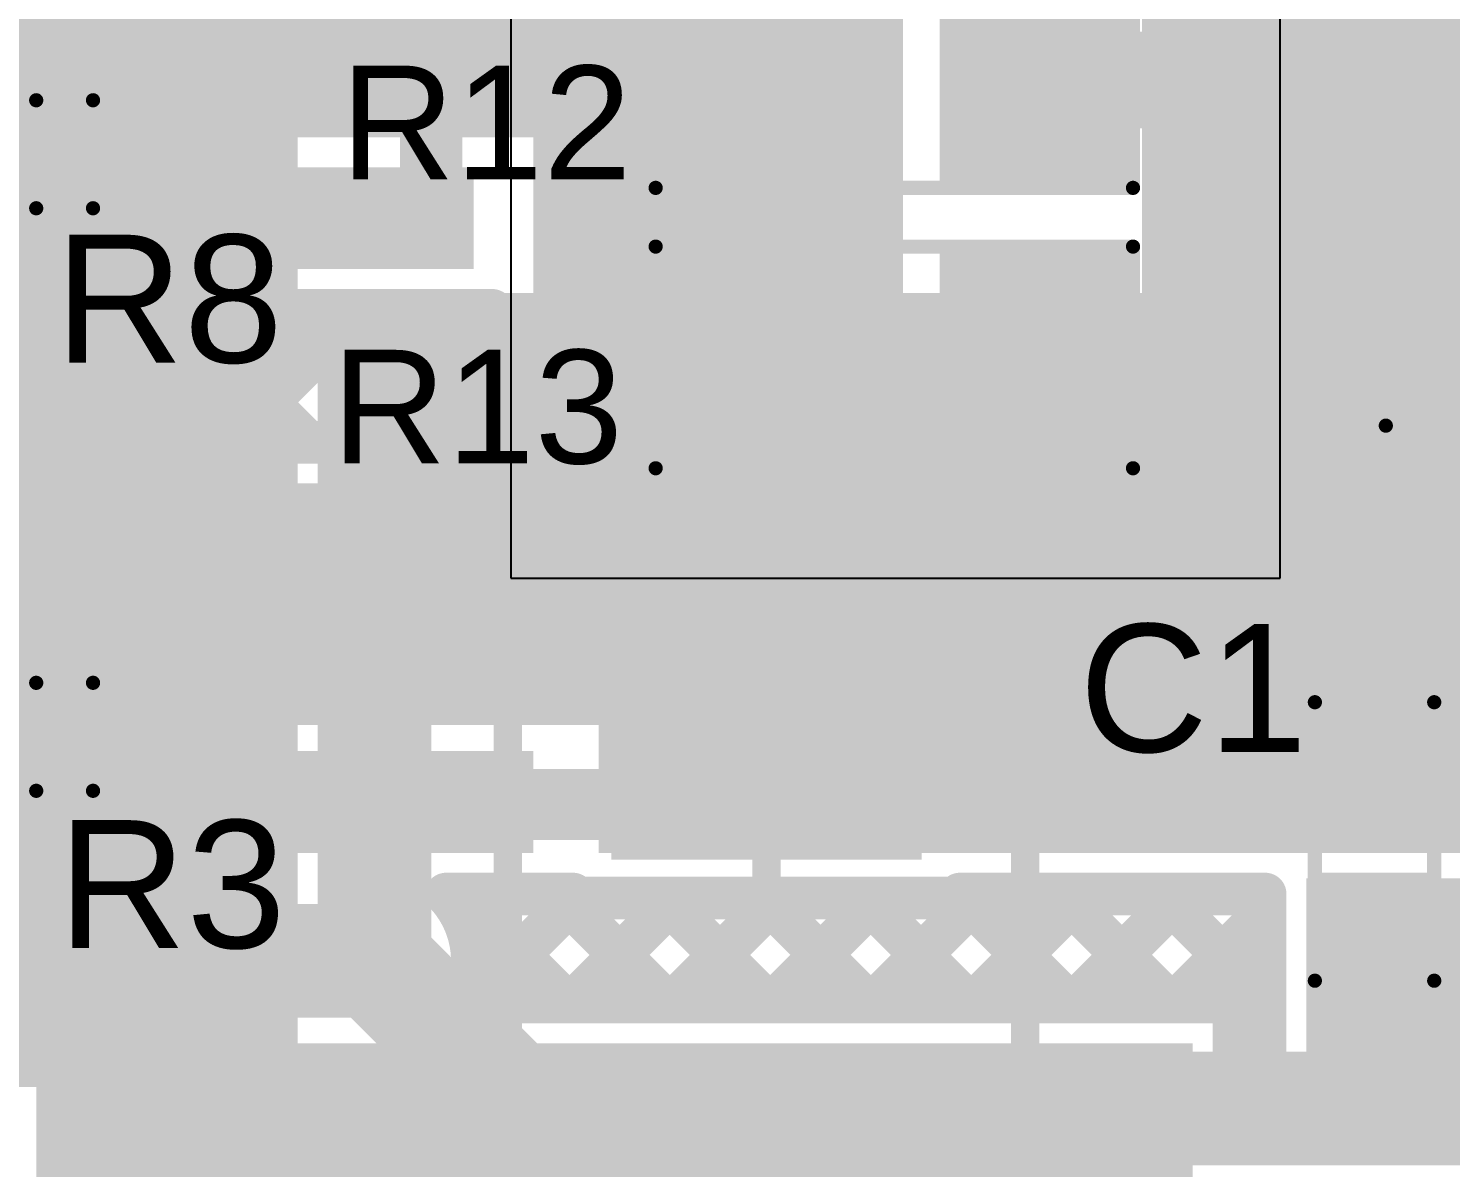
# Model space of a CAD drawing. Header units: millimetres. Extents: x -0.2 to 1.92, y -0.23 to 1.32.
# Drawn here: x 0.223 to 0.724, y 0.086 to 0.487 of the extents above; entities that cross this region are included whole.
import ezdxf

# ---------------------------------------------------------------- set-up
doc = ezdxf.new("R2010")
doc.units = ezdxf.units.MM
doc.header["$MEASUREMENT"] = 0
for name, color, linetype in [('BottomLayer', 5, 'Continuous'), ('BottomSolder', 6, 'Continuous'), ('TopLayer', 1, 'Continuous'), ('TopOverlay', 2, 'Continuous'), ('TopPaste', 8, 'Continuous'), ('TopSolder', 216, 'Continuous'), ('ViaHoleLayer', 16, 'Continuous')]:
    doc.layers.add(name, color=color, linetype=linetype)
doc.styles.add('Arial', font='', dxfattribs={"height": 0.2})
doc.styles.get('Arial').set_extended_font_data('Arial')

# ---------------------------------------------------------------- blocks, each defined once
blk = doc.blocks.new('R___0201_4')
at = {"layer": 'TopLayer'}
for points in [[(-0.01614, 0.00728), (-0.00551, 0.00728), (-0.00551, -0.00728), (-0.01614, -0.00728)], [(0.00551, 0.00728), (0.01614, 0.00728), (0.01614, -0.00728), (0.00551, -0.00728)]]:
    blk.add_hatch(color=1, dxfattribs=at).paths.add_polyline_path(points)
at = {"layer": 'TopPaste'}
for points in [[(-0.01614, 0.00728), (-0.00551, 0.00728), (-0.00551, -0.00728), (-0.01614, -0.00728)], [(0.00551, 0.00728), (0.01614, 0.00728), (0.01614, -0.00728), (0.00551, -0.00728)]]:
    blk.add_hatch(color=8, dxfattribs=at).paths.add_polyline_path(points)
at = {"layer": 'TopSolder'}
for points in [[(-0.02014, 0.01128), (-0.00151, 0.01128), (-0.00151, -0.01128), (-0.02014, -0.01128)], [(0.00151, 0.01128), (0.02014, 0.01128), (0.02014, -0.01128), (0.00151, -0.01128)]]:
    blk.add_hatch(color=216, dxfattribs=at).paths.add_polyline_path(points)
at = {"layer": 'TopOverlay', "const_width": 0.005}
for points in [[(-0.019, -0.01), (-0.019, 0.01)], [(0.019, 0.01), (-0.019, 0.01)], [(0.019, -0.01), (0.019, 0.01)], [(0.019, -0.01), (-0.019, -0.01)]]:
    blk.add_lwpolyline(points, dxfattribs=at)
at = {"layer": 'TopOverlay', "const_width": 0.0025}
for points in [[(-0.02025, 0.01, 1), (-0.01775, 0.01, 1)], [(-0.02025, 0.01, 1), (-0.01775, 0.01, 1)], [(0.01775, 0.01, 1), (0.02025, 0.01, 1)], [(0.01775, 0.01, 1), (0.02025, 0.01, 1)], [(-0.02025, -0.01, 1), (-0.01775, -0.01, 1)], [(-0.02025, -0.01, 1), (-0.01775, -0.01, 1)], [(0.01775, -0.01, 1), (0.02025, -0.01, 1)], [(0.01775, -0.01, 1), (0.02025, -0.01, 1)]]:
    blk.add_lwpolyline(points, format="xyb", close=True, dxfattribs=at)
blk = doc.blocks.new('R___0201_5')
at = {"layer": 'TopLayer'}
for points in [[(-0.01614, 0.00728), (-0.00551, 0.00728), (-0.00551, -0.00728), (-0.01614, -0.00728)], [(0.00551, 0.00728), (0.01614, 0.00728), (0.01614, -0.00728), (0.00551, -0.00728)]]:
    blk.add_hatch(color=1, dxfattribs=at).paths.add_polyline_path(points)
at = {"layer": 'TopPaste'}
for points in [[(-0.01614, 0.00728), (-0.00551, 0.00728), (-0.00551, -0.00728), (-0.01614, -0.00728)], [(0.00551, 0.00728), (0.01614, 0.00728), (0.01614, -0.00728), (0.00551, -0.00728)]]:
    blk.add_hatch(color=8, dxfattribs=at).paths.add_polyline_path(points)
at = {"layer": 'TopSolder'}
for points in [[(-0.02014, 0.01128), (-0.00151, 0.01128), (-0.00151, -0.01128), (-0.02014, -0.01128)], [(0.00151, 0.01128), (0.02014, 0.01128), (0.02014, -0.01128), (0.00151, -0.01128)]]:
    blk.add_hatch(color=216, dxfattribs=at).paths.add_polyline_path(points)
at = {"layer": 'TopOverlay', "const_width": 0.005}
for points in [[(-0.019, -0.01), (-0.019, 0.01)], [(0.019, 0.01), (-0.019, 0.01)], [(0.019, -0.01), (0.019, 0.01)], [(0.019, -0.01), (-0.019, -0.01)]]:
    blk.add_lwpolyline(points, dxfattribs=at)
at = {"layer": 'TopOverlay', "const_width": 0.0025}
for points in [[(-0.02025, 0.01, 1), (-0.01775, 0.01, 1)], [(-0.02025, 0.01, 1), (-0.01775, 0.01, 1)], [(0.01775, 0.01, 1), (0.02025, 0.01, 1)], [(0.01775, 0.01, 1), (0.02025, 0.01, 1)], [(-0.02025, -0.01, 1), (-0.01775, -0.01, 1)], [(-0.02025, -0.01, 1), (-0.01775, -0.01, 1)], [(0.01775, -0.01, 1), (0.02025, -0.01, 1)], [(0.01775, -0.01, 1), (0.02025, -0.01, 1)]]:
    blk.add_lwpolyline(points, format="xyb", close=True, dxfattribs=at)
blk = doc.blocks.new('LTV_247_8')
at = {"layer": 'TopLayer'}
for points in [[(-0.15256, 0.19075), (-0.0935, 0.19075), (-0.0935, 0.15925), (-0.15256, 0.15925)], [(0.0935, 0.19075), (0.15256, 0.19075), (0.15256, 0.15925), (0.0935, 0.15925)], [(-0.15256, 0.14075), (-0.0935, 0.14075), (-0.0935, 0.10925), (-0.15256, 0.10925)], [(0.0935, 0.14075), (0.15256, 0.14075), (0.15256, 0.10925), (0.0935, 0.10925)], [(-0.15256, 0.09075), (-0.0935, 0.09075), (-0.0935, 0.05925), (-0.15256, 0.05925)], [(0.0935, 0.09075), (0.15256, 0.09075), (0.15256, 0.05925), (0.0935, 0.05925)], [(-0.15256, 0.04075), (-0.0935, 0.04075), (-0.0935, 0.00925), (-0.15256, 0.00925)], [(0.0935, 0.04075), (0.15256, 0.04075), (0.15256, 0.00925), (0.0935, 0.00925)], [(-0.15256, -0.00925), (-0.0935, -0.00925), (-0.0935, -0.04075), (-0.15256, -0.04075)], [(0.0935, -0.00925), (0.15256, -0.00925), (0.15256, -0.04075), (0.0935, -0.04075)], [(-0.15256, -0.05925), (-0.0935, -0.05925), (-0.0935, -0.09075), (-0.15256, -0.09075)], [(0.0935, -0.05925), (0.15256, -0.05925), (0.15256, -0.09075), (0.0935, -0.09075)], [(-0.15256, -0.10925), (-0.0935, -0.10925), (-0.0935, -0.14075), (-0.15256, -0.14075)], [(0.0935, -0.10925), (0.15256, -0.10925), (0.15256, -0.14075), (0.0935, -0.14075)], [(-0.15256, -0.15925), (-0.0935, -0.15925), (-0.0935, -0.19075), (-0.15256, -0.19075)], [(0.0935, -0.15925), (0.15256, -0.15925), (0.15256, -0.19075), (0.0935, -0.19075)]]:
    blk.add_hatch(color=1, dxfattribs=at).paths.add_polyline_path(points)
at = {"layer": 'TopPaste'}
for points in [[(-0.15256, 0.19075), (-0.0935, 0.19075), (-0.0935, 0.15925), (-0.15256, 0.15925)], [(0.0935, 0.19075), (0.15256, 0.19075), (0.15256, 0.15925), (0.0935, 0.15925)], [(-0.15256, 0.14075), (-0.0935, 0.14075), (-0.0935, 0.10925), (-0.15256, 0.10925)], [(0.0935, 0.14075), (0.15256, 0.14075), (0.15256, 0.10925), (0.0935, 0.10925)], [(-0.15256, 0.09075), (-0.0935, 0.09075), (-0.0935, 0.05925), (-0.15256, 0.05925)], [(0.0935, 0.09075), (0.15256, 0.09075), (0.15256, 0.05925), (0.0935, 0.05925)], [(-0.15256, 0.04075), (-0.0935, 0.04075), (-0.0935, 0.00925), (-0.15256, 0.00925)], [(0.0935, 0.04075), (0.15256, 0.04075), (0.15256, 0.00925), (0.0935, 0.00925)], [(-0.15256, -0.00925), (-0.0935, -0.00925), (-0.0935, -0.04075), (-0.15256, -0.04075)], [(0.0935, -0.00925), (0.15256, -0.00925), (0.15256, -0.04075), (0.0935, -0.04075)], [(-0.15256, -0.05925), (-0.0935, -0.05925), (-0.0935, -0.09075), (-0.15256, -0.09075)], [(0.0935, -0.05925), (0.15256, -0.05925), (0.15256, -0.09075), (0.0935, -0.09075)], [(-0.15256, -0.10925), (-0.0935, -0.10925), (-0.0935, -0.14075), (-0.15256, -0.14075)], [(0.0935, -0.10925), (0.15256, -0.10925), (0.15256, -0.14075), (0.0935, -0.14075)], [(-0.15256, -0.15925), (-0.0935, -0.15925), (-0.0935, -0.19075), (-0.15256, -0.19075)], [(0.0935, -0.15925), (0.15256, -0.15925), (0.15256, -0.19075), (0.0935, -0.19075)]]:
    blk.add_hatch(color=8, dxfattribs=at).paths.add_polyline_path(points)
at = {"layer": 'TopSolder'}
for points in [[(-0.15656, 0.19475), (-0.0895, 0.19475), (-0.0895, 0.15525), (-0.15656, 0.15525)], [(0.0895, 0.19475), (0.15656, 0.19475), (0.15656, 0.15525), (0.0895, 0.15525)], [(-0.15656, 0.14475), (-0.0895, 0.14475), (-0.0895, 0.10525), (-0.15656, 0.10525)], [(0.0895, 0.14475), (0.15656, 0.14475), (0.15656, 0.10525), (0.0895, 0.10525)], [(-0.15656, 0.09475), (-0.0895, 0.09475), (-0.0895, 0.05525), (-0.15656, 0.05525)], [(0.0895, 0.09475), (0.15656, 0.09475), (0.15656, 0.05525), (0.0895, 0.05525)], [(-0.15656, 0.04475), (-0.0895, 0.04475), (-0.0895, 0.00525), (-0.15656, 0.00525)], [(0.0895, 0.04475), (0.15656, 0.04475), (0.15656, 0.00525), (0.0895, 0.00525)], [(-0.15656, -0.00525), (-0.0895, -0.00525), (-0.0895, -0.04475), (-0.15656, -0.04475)], [(0.0895, -0.00525), (0.15656, -0.00525), (0.15656, -0.04475), (0.0895, -0.04475)], [(-0.15656, -0.05525), (-0.0895, -0.05525), (-0.0895, -0.09475), (-0.15656, -0.09475)], [(0.0895, -0.05525), (0.15656, -0.05525), (0.15656, -0.09475), (0.0895, -0.09475)], [(-0.15656, -0.10525), (-0.0895, -0.10525), (-0.0895, -0.14475), (-0.15656, -0.14475)], [(0.0895, -0.10525), (0.15656, -0.10525), (0.15656, -0.14475), (0.0895, -0.14475)], [(-0.15656, -0.15525), (-0.0895, -0.15525), (-0.0895, -0.19475), (-0.15656, -0.19475)], [(0.0895, -0.15525), (0.15656, -0.15525), (0.15656, -0.19475), (0.0895, -0.19475)]]:
    blk.add_hatch(color=216, dxfattribs=at).paths.add_polyline_path(points)
at = {"layer": 'TopOverlay', "const_width": 0.005}
for points in [[(-0.09, 0.197), (0.089, 0.197)], [(-0.09, -0.197), (0.089, -0.197)]]:
    blk.add_lwpolyline(points, dxfattribs=at)
at = {"layer": 'TopOverlay'}
for points, const_width in [([(-0.09125, 0.197, 1), (-0.08875, 0.197, 1)], 0.0025), ([(0.08775, 0.197, 1), (0.09025, 0.197, 1)], 0.0025), ([(-0.16072, 0.177, 1), (-0.17528, 0.177, 1)], 0.01), ([(-0.17778, 0.177, 1), (-0.17278, 0.177, 1)], 0.005), ([(-0.16322, 0.177, 1), (-0.15822, 0.177, 1)], 0.005), ([(-0.09125, -0.197, 1), (-0.08875, -0.197, 1)], 0.0025), ([(0.08775, -0.197, 1), (0.09025, -0.197, 1)], 0.0025)]:
    blk.add_lwpolyline(points, format="xyb", close=True, dxfattribs=dict(at, const_width=const_width))
blk = doc.blocks.new('SOIC_8_10')
at = {"layer": 'TopLayer'}
for points in [[(-0.0735, 0.0622), (-0.1365, 0.0622), (-0.1365, 0.0878), (-0.0735, 0.0878)], [(0.13909, 0.0622), (0.0761, 0.0622), (0.0761, 0.0878), (0.13909, 0.0878)], [(-0.0735, 0.0122), (-0.1365, 0.0122), (-0.1365, 0.0378), (-0.0735, 0.0378)], [(0.13909, 0.0122), (0.0761, 0.0122), (0.0761, 0.0378), (0.13909, 0.0378)], [(-0.0735, -0.0378), (-0.1365, -0.0378), (-0.1365, -0.0122), (-0.0735, -0.0122)], [(0.13909, -0.0378), (0.0761, -0.0378), (0.0761, -0.0122), (0.13909, -0.0122)], [(-0.0735, -0.0878), (-0.1365, -0.0878), (-0.1365, -0.0622), (-0.0735, -0.0622)], [(0.13909, -0.0878), (0.0761, -0.0878), (0.0761, -0.0622), (0.13909, -0.0622)]]:
    blk.add_hatch(color=1, dxfattribs=at).paths.add_polyline_path(points)
at = {"layer": 'TopPaste'}
for points in [[(-0.0735, 0.0622), (-0.1365, 0.0622), (-0.1365, 0.0878), (-0.0735, 0.0878)], [(0.13909, 0.0622), (0.0761, 0.0622), (0.0761, 0.0878), (0.13909, 0.0878)], [(-0.0735, 0.0122), (-0.1365, 0.0122), (-0.1365, 0.0378), (-0.0735, 0.0378)], [(0.13909, 0.0122), (0.0761, 0.0122), (0.0761, 0.0378), (0.13909, 0.0378)], [(-0.0735, -0.0378), (-0.1365, -0.0378), (-0.1365, -0.0122), (-0.0735, -0.0122)], [(0.13909, -0.0378), (0.0761, -0.0378), (0.0761, -0.0122), (0.13909, -0.0122)], [(-0.0735, -0.0878), (-0.1365, -0.0878), (-0.1365, -0.0622), (-0.0735, -0.0622)], [(0.13909, -0.0878), (0.0761, -0.0878), (0.0761, -0.0622), (0.13909, -0.0622)]]:
    blk.add_hatch(color=8, dxfattribs=at).paths.add_polyline_path(points)
at = {"layer": 'TopSolder'}
for points in [[(-0.0695, 0.0582), (-0.1405, 0.0582), (-0.1405, 0.0918), (-0.0695, 0.0918)], [(0.14309, 0.0582), (0.0721, 0.0582), (0.0721, 0.0918), (0.14309, 0.0918)], [(-0.0695, 0.0082), (-0.1405, 0.0082), (-0.1405, 0.0418), (-0.0695, 0.0418)], [(0.14309, 0.0082), (0.0721, 0.0082), (0.0721, 0.0418), (0.14309, 0.0418)], [(-0.0695, -0.0418), (-0.1405, -0.0418), (-0.1405, -0.0082), (-0.0695, -0.0082)], [(0.14309, -0.0418), (0.0721, -0.0418), (0.0721, -0.0082), (0.14309, -0.0082)], [(-0.0695, -0.0918), (-0.1405, -0.0918), (-0.1405, -0.0582), (-0.0695, -0.0582)], [(0.14309, -0.0918), (0.0721, -0.0918), (0.0721, -0.0582), (0.14309, -0.0582)]]:
    blk.add_hatch(color=216, dxfattribs=at).paths.add_polyline_path(points)
at = {"layer": 'TopOverlay'}
for points, const_width in [([(-0.12253, 0.101, 1), (-0.13147, 0.101, 1)], 0.007), ([(-0.13322, 0.101, 1), (-0.12972, 0.101, 1)], 0.0035), ([(-0.12428, 0.101, 1), (-0.12078, 0.101, 1)], 0.0035), ([(-0.08025, 0.098, 1), (-0.07675, 0.098, 1)], 0.0035), ([(0.07675, 0.098, 1), (0.08025, 0.098, 1)], 0.0035), ([(-0.08025, -0.1, 1), (-0.07675, -0.1, 1)], 0.0035), ([(0.07675, -0.1, 1), (0.08025, -0.1, 1)], 0.0035)]:
    blk.add_lwpolyline(points, format="xyb", close=True, dxfattribs=dict(at, const_width=const_width))
at = {"layer": 'TopOverlay', "const_width": 0.007}
for points in [[(0.0785, 0.098), (-0.0785, 0.098)], [(0.0785, -0.1), (-0.0785, -0.1)]]:
    blk.add_lwpolyline(points, dxfattribs=at)
blk = doc.blocks.new('RES_0603_12')
at = {"layer": 'TopLayer'}
for points in [[(-0.015, 0.0175), (-0.015, -0.0175), (-0.045, -0.0175), (-0.045, 0.0175)], [(0.045, 0.0175), (0.045, -0.0175), (0.015, -0.0175), (0.015, 0.0175)]]:
    blk.add_hatch(color=1, dxfattribs=at).paths.add_polyline_path(points)
at = {"layer": 'TopPaste'}
for points in [[(-0.015, 0.0175), (-0.015, -0.0175), (-0.045, -0.0175), (-0.045, 0.0175)], [(0.045, 0.0175), (0.045, -0.0175), (0.015, -0.0175), (0.015, 0.0175)]]:
    blk.add_hatch(color=8, dxfattribs=at).paths.add_polyline_path(points)
at = {"layer": 'TopSolder'}
for points in [[(-0.011, 0.0215), (-0.011, -0.0215), (-0.049, -0.0215), (-0.049, 0.0215)], [(0.049, 0.0215), (0.049, -0.0215), (0.011, -0.0215), (0.011, 0.0215)]]:
    blk.add_hatch(color=216, dxfattribs=at).paths.add_polyline_path(points)
at = {"layer": 'TopOverlay', "const_width": 0.005}
for points in [[(0.049, 0.021), (-0.049, 0.021)], [(-0.049, -0.021), (-0.049, 0.021)], [(0.049, -0.021), (0.049, 0.021)], [(0.049, -0.021), (-0.049, -0.021)]]:
    blk.add_lwpolyline(points, dxfattribs=at)
at = {"layer": 'TopOverlay', "const_width": 0.0025}
for points in [[(-0.05025, 0.021, 1), (-0.04775, 0.021, 1)], [(-0.05025, 0.021, 1), (-0.04775, 0.021, 1)], [(0.04775, 0.021, 1), (0.05025, 0.021, 1)], [(0.04775, 0.021, 1), (0.05025, 0.021, 1)], [(-0.05025, -0.021, 1), (-0.04775, -0.021, 1)], [(-0.05025, -0.021, 1), (-0.04775, -0.021, 1)], [(0.04775, -0.021, 1), (0.05025, -0.021, 1)], [(0.04775, -0.021, 1), (0.05025, -0.021, 1)]]:
    blk.add_lwpolyline(points, format="xyb", close=True, dxfattribs=at)
blk = doc.blocks.new('R___1206_15')
at = {"layer": 'TopLayer'}
for points in [[(-0.08, 0.035), (-0.02, 0.035), (-0.02, -0.035), (-0.08, -0.035)], [(0.02, 0.035), (0.08, 0.035), (0.08, -0.035), (0.02, -0.035)]]:
    blk.add_hatch(color=1, dxfattribs=at).paths.add_polyline_path(points)
at = {"layer": 'TopPaste'}
for points in [[(-0.08, 0.035), (-0.02, 0.035), (-0.02, -0.035), (-0.08, -0.035)], [(0.02, 0.035), (0.08, 0.035), (0.08, -0.035), (0.02, -0.035)]]:
    blk.add_hatch(color=8, dxfattribs=at).paths.add_polyline_path(points)
at = {"layer": 'TopSolder'}
for points in [[(-0.084, 0.039), (-0.016, 0.039), (-0.016, -0.039), (-0.084, -0.039)], [(0.016, 0.039), (0.084, 0.039), (0.084, -0.039), (0.016, -0.039)]]:
    blk.add_hatch(color=216, dxfattribs=at).paths.add_polyline_path(points)
at = {"layer": 'TopOverlay', "const_width": 0.005}
for points in [[(-0.084, -0.039), (-0.084, 0.039)], [(-0.084, 0.039), (0.084, 0.039)], [(0.084, -0.039), (0.084, 0.039)], [(-0.084, -0.039), (0.084, -0.039)]]:
    blk.add_lwpolyline(points, dxfattribs=at)
at = {"layer": 'TopOverlay', "const_width": 0.0025}
for points in [[(-0.08525, 0.039, 1), (-0.08275, 0.039, 1)], [(-0.08525, 0.039, 1), (-0.08275, 0.039, 1)], [(0.08275, 0.039, 1), (0.08525, 0.039, 1)], [(0.08275, 0.039, 1), (0.08525, 0.039, 1)], [(-0.08525, -0.039, 1), (-0.08275, -0.039, 1)], [(-0.08525, -0.039, 1), (-0.08275, -0.039, 1)], [(0.08275, -0.039, 1), (0.08525, -0.039, 1)], [(0.08275, -0.039, 1), (0.08525, -0.039, 1)]]:
    blk.add_lwpolyline(points, format="xyb", close=True, dxfattribs=at)
blk = doc.blocks.new('R___1206_16')
at = {"layer": 'TopLayer'}
for points in [[(-0.08, 0.035), (-0.02, 0.035), (-0.02, -0.035), (-0.08, -0.035)], [(0.02, 0.035), (0.08, 0.035), (0.08, -0.035), (0.02, -0.035)]]:
    blk.add_hatch(color=1, dxfattribs=at).paths.add_polyline_path(points)
at = {"layer": 'TopPaste'}
for points in [[(-0.08, 0.035), (-0.02, 0.035), (-0.02, -0.035), (-0.08, -0.035)], [(0.02, 0.035), (0.08, 0.035), (0.08, -0.035), (0.02, -0.035)]]:
    blk.add_hatch(color=8, dxfattribs=at).paths.add_polyline_path(points)
at = {"layer": 'TopSolder'}
for points in [[(-0.084, 0.039), (-0.016, 0.039), (-0.016, -0.039), (-0.084, -0.039)], [(0.016, 0.039), (0.084, 0.039), (0.084, -0.039), (0.016, -0.039)]]:
    blk.add_hatch(color=216, dxfattribs=at).paths.add_polyline_path(points)
at = {"layer": 'TopOverlay', "const_width": 0.005}
for points in [[(-0.084, -0.039), (-0.084, 0.039)], [(-0.084, 0.039), (0.084, 0.039)], [(0.084, -0.039), (0.084, 0.039)], [(-0.084, -0.039), (0.084, -0.039)]]:
    blk.add_lwpolyline(points, dxfattribs=at)
at = {"layer": 'TopOverlay', "const_width": 0.0025}
for points in [[(-0.08525, 0.039, 1), (-0.08275, 0.039, 1)], [(-0.08525, 0.039, 1), (-0.08275, 0.039, 1)], [(0.08275, 0.039, 1), (0.08525, 0.039, 1)], [(0.08275, 0.039, 1), (0.08525, 0.039, 1)], [(-0.08525, -0.039, 1), (-0.08275, -0.039, 1)], [(-0.08525, -0.039, 1), (-0.08275, -0.039, 1)], [(0.08275, -0.039, 1), (0.08525, -0.039, 1)], [(0.08275, -0.039, 1), (0.08525, -0.039, 1)]]:
    blk.add_lwpolyline(points, format="xyb", close=True, dxfattribs=at)
blk = doc.blocks.new('CAP__2917_47')
at = {"layer": 'TopLayer'}
for points in [[(-0.05492, 0.05059), (0.05492, 0.05059), (0.05492, -0.05059), (-0.05492, -0.05059)], [(0.19862, 0.05059), (0.30846, 0.05059), (0.30846, -0.05059), (0.19862, -0.05059)]]:
    blk.add_hatch(color=1, dxfattribs=at).paths.add_polyline_path(points)
at = {"layer": 'TopPaste'}
for points in [[(-0.05492, 0.05059), (0.05492, 0.05059), (0.05492, -0.05059), (-0.05492, -0.05059)], [(0.19862, 0.05059), (0.30846, 0.05059), (0.30846, -0.05059), (0.19862, -0.05059)]]:
    blk.add_hatch(color=8, dxfattribs=at).paths.add_polyline_path(points)
at = {"layer": 'TopSolder'}
for points in [[(-0.05892, 0.05459), (0.05892, 0.05459), (0.05892, -0.05459), (-0.05892, -0.05459)], [(0.19462, 0.05459), (0.31246, 0.05459), (0.31246, -0.05459), (0.19462, -0.05459)]]:
    blk.add_hatch(color=216, dxfattribs=at).paths.add_polyline_path(points)
at = {"layer": 'TopOverlay', "const_width": 0.01}
for points in [[(-0.04823, 0.092), (-0.04823, 0.063)], [(-0.01523, 0.091), (-0.01523, 0.062)], [(-0.01523, 0.091), (0.27677, 0.091)], [(0.27677, 0.091), (0.27677, 0.062)], [(-0.06423, 0.077), (-0.03123, 0.077)], [(-0.01523, -0.062), (-0.01523, -0.091)], [(0.27677, -0.062), (0.27677, -0.091)], [(-0.01523, -0.091), (0.27677, -0.091)]]:
    blk.add_lwpolyline(points, dxfattribs=at)
at = {"layer": 'TopOverlay', "const_width": 0.005}
for points in [[(-0.05073, 0.092, 1), (-0.04573, 0.092, 1)], [(-0.01773, 0.091, 1), (-0.01273, 0.091, 1)], [(-0.01773, 0.091, 1), (-0.01273, 0.091, 1)], [(0.27427, 0.091, 1), (0.27927, 0.091, 1)], [(0.27427, 0.091, 1), (0.27927, 0.091, 1)], [(-0.06673, 0.077, 1), (-0.06173, 0.077, 1)], [(-0.03373, 0.077, 1), (-0.02873, 0.077, 1)], [(-0.05073, 0.063, 1), (-0.04573, 0.063, 1)], [(-0.01773, 0.062, 1), (-0.01273, 0.062, 1)], [(0.27427, 0.062, 1), (0.27927, 0.062, 1)], [(-0.01773, -0.062, 1), (-0.01273, -0.062, 1)], [(0.27427, -0.062, 1), (0.27927, -0.062, 1)], [(-0.01773, -0.091, 1), (-0.01273, -0.091, 1)], [(-0.01773, -0.091, 1), (-0.01273, -0.091, 1)], [(0.27427, -0.091, 1), (0.27927, -0.091, 1)], [(0.27427, -0.091, 1), (0.27927, -0.091, 1)]]:
    blk.add_lwpolyline(points, format="xyb", close=True, dxfattribs=at)

msp = doc.modelspace()

# ---------------------------------------------------------------- hatches: boundary and pattern name
at = {"layer": 'BottomLayer'}
for points in [[(0.017, 0.1146), (0.318, 0.1146), (0.318, 0.8526), (0.017, 0.8526)], [(0.226, -0.081), (0.318, -0.081), (0.318, 0.8526), (0.226, 0.8526)], [(0.61519, 0.334), (0.896, 0.334), (0.896, 0.805), (0.61519, 0.805)], [(0.325, 0.245), (0.77, 0.245), (0.77, 0.394), (0.325, 0.394)]]:
    msp.add_hatch(color=5, dxfattribs=at).paths.add_polyline_path(points)
h = msp.add_hatch(color=5, dxfattribs=at)
edge = h.paths.add_edge_path()
edge.add_arc((0.365, 0.4204), 0.01181, 0, 360)
h = msp.add_hatch(color=5, dxfattribs=at)
edge = h.paths.add_edge_path()
edge.add_arc((0.388, 0.31554), 0.01181, 0, 360)
h = msp.add_hatch(color=5, dxfattribs=at)
edge = h.paths.add_edge_path()
edge.add_arc((0.414, 0.31554), 0.01181, 0, 360)
h = msp.add_hatch(color=5, dxfattribs=at)
edge = h.paths.add_edge_path()
edge.add_arc((0.556, 0.30454), 0.01181, 0, 360)
h = msp.add_hatch(color=5, dxfattribs=at)
edge = h.paths.add_edge_path()
edge.add_arc((0.582, 0.30454), 0.01181, 0, 360)
h = msp.add_hatch(color=5, dxfattribs=at)
edge = h.paths.add_edge_path()
edge.add_arc((0.388, 0.28754), 0.01181, 0, 360)
h = msp.add_hatch(color=5, dxfattribs=at)
edge = h.paths.add_edge_path()
edge.add_arc((0.414, 0.28754), 0.01181, 0, 360)
h = msp.add_hatch(color=5, dxfattribs=at)
edge = h.paths.add_edge_path()
edge.add_arc((0.556, 0.27654), 0.01181, 0, 360)
h = msp.add_hatch(color=5, dxfattribs=at)
edge = h.paths.add_edge_path()
edge.add_arc((0.582, 0.27654), 0.01181, 0, 360)
h = msp.add_hatch(color=5, dxfattribs=at)
edge = h.paths.add_edge_path()
edge.add_arc((0.345, 0.268), 0.01181, 0, 360)
h = msp.add_hatch(color=5, dxfattribs=at)
edge = h.paths.add_edge_path()
edge.add_arc((0.388, 0.25954), 0.01181, 0, 360)
h = msp.add_hatch(color=5, dxfattribs=at)
edge = h.paths.add_edge_path()
edge.add_arc((0.414, 0.25954), 0.01181, 0, 360)
h = msp.add_hatch(color=5, dxfattribs=at)
edge = h.paths.add_edge_path()
edge.add_arc((0.385, 0.214), 0.01181, 0, 360)
h = msp.add_hatch(color=5, dxfattribs=at)
edge = h.paths.add_edge_path()
edge.add_arc((0.345, 0.159), 0.01181, 0, 360)
at = {"layer": 'BottomSolder'}
h = msp.add_hatch(color=6, dxfattribs=at)
edge = h.paths.add_edge_path()
edge.add_arc((0.388, 0.31554), 0.01581, 0, 360)
h = msp.add_hatch(color=6, dxfattribs=at)
edge = h.paths.add_edge_path()
edge.add_arc((0.414, 0.31554), 0.01581, 0, 360)
h = msp.add_hatch(color=6, dxfattribs=at)
edge = h.paths.add_edge_path()
edge.add_arc((0.556, 0.30454), 0.01581, 0, 360)
h = msp.add_hatch(color=6, dxfattribs=at)
edge = h.paths.add_edge_path()
edge.add_arc((0.582, 0.30454), 0.01581, 0, 360)
h = msp.add_hatch(color=6, dxfattribs=at)
edge = h.paths.add_edge_path()
edge.add_arc((0.388, 0.28754), 0.01581, 0, 360)
h = msp.add_hatch(color=6, dxfattribs=at)
edge = h.paths.add_edge_path()
edge.add_arc((0.414, 0.28754), 0.01581, 0, 360)
h = msp.add_hatch(color=6, dxfattribs=at)
edge = h.paths.add_edge_path()
edge.add_arc((0.556, 0.27654), 0.01581, 0, 360)
h = msp.add_hatch(color=6, dxfattribs=at)
edge = h.paths.add_edge_path()
edge.add_arc((0.582, 0.27654), 0.01581, 0, 360)
h = msp.add_hatch(color=6, dxfattribs=at)
edge = h.paths.add_edge_path()
edge.add_arc((0.388, 0.25954), 0.01581, 0, 360)
h = msp.add_hatch(color=6, dxfattribs=at)
edge = h.paths.add_edge_path()
edge.add_arc((0.414, 0.25954), 0.01581, 0, 360)
at = {"layer": 'TopLayer'}
for points in [[(0.401, 0.242), (0.531, 0.242), (0.531, 1.11), (0.401, 1.11)], [(0.183, 0.44883), (0.416, 0.44883), (0.416, 0.52299), (0.183, 0.52299)], [(0.554, 0.452), (0.699, 0.452), (0.699, 0.486), (0.554, 0.486)], [(0.183, 0.4024), (0.38, 0.4024), (0.38, 0.43823), (0.183, 0.43823)], [(0.554, 0.352), (0.699, 0.352), (0.699, 0.386), (0.554, 0.386)], [(0.715, 0.197), (0.946, 0.197), (0.946, 0.39), (0.715, 0.39)], [(0.183, 0.242), (0.424, 0.242), (0.424, 0.327), (0.183, 0.327)], [(0.424, 0.197), (0.723, 0.197), (0.723, 0.322), (0.424, 0.322)], [(0.183, 0.197), (0.401, 0.197), (0.401, 0.23283), (0.183, 0.23283)], [(0.673, 0.093), (0.777, 0.093), (0.777, 0.188), (0.673, 0.188)], [(0.236, -0.081), (0.633, -0.081), (0.633, 0.13), (0.236, 0.13)]]:
    msp.add_hatch(color=1, dxfattribs=at).paths.add_polyline_path(points)
h = msp.add_hatch(color=1, dxfattribs=at)
edge = h.paths.add_edge_path()
edge.add_arc((0.365, 0.4204), 0.01181, 0, 360)
h = msp.add_hatch(color=1, dxfattribs=at)
edge = h.paths.add_edge_path()
edge.add_arc((0.388, 0.31554), 0.01181, 0, 360)
h = msp.add_hatch(color=1, dxfattribs=at)
edge = h.paths.add_edge_path()
edge.add_arc((0.414, 0.31554), 0.01181, 0, 360)
h = msp.add_hatch(color=1, dxfattribs=at)
edge = h.paths.add_edge_path()
edge.add_arc((0.556, 0.30454), 0.01181, 0, 360)
h = msp.add_hatch(color=1, dxfattribs=at)
edge = h.paths.add_edge_path()
edge.add_arc((0.582, 0.30454), 0.01181, 0, 360)
h = msp.add_hatch(color=1, dxfattribs=at)
edge = h.paths.add_edge_path()
edge.add_arc((0.388, 0.28754), 0.01181, 0, 360)
h = msp.add_hatch(color=1, dxfattribs=at)
edge = h.paths.add_edge_path()
edge.add_arc((0.414, 0.28754), 0.01181, 0, 360)
h = msp.add_hatch(color=1, dxfattribs=at)
edge = h.paths.add_edge_path()
edge.add_arc((0.556, 0.27654), 0.01181, 0, 360)
h = msp.add_hatch(color=1, dxfattribs=at)
edge = h.paths.add_edge_path()
edge.add_arc((0.582, 0.27654), 0.01181, 0, 360)
h = msp.add_hatch(color=1, dxfattribs=at)
edge = h.paths.add_edge_path()
edge.add_arc((0.345, 0.268), 0.01181, 0, 360)
h = msp.add_hatch(color=1, dxfattribs=at)
edge = h.paths.add_edge_path()
edge.add_arc((0.388, 0.25954), 0.01181, 0, 360)
h = msp.add_hatch(color=1, dxfattribs=at)
edge = h.paths.add_edge_path()
edge.add_arc((0.414, 0.25954), 0.01181, 0, 360)
h = msp.add_hatch(color=1, dxfattribs=at)
edge = h.paths.add_edge_path()
edge.add_arc((0.385, 0.214), 0.01181, 0, 360)
h = msp.add_hatch(color=1, dxfattribs=at)
edge = h.paths.add_edge_path()
edge.add_arc((0.345, 0.159), 0.01181, 0, 360)
at = {"layer": 'TopSolder'}
h = msp.add_hatch(color=216, dxfattribs=at)
edge = h.paths.add_edge_path()
edge.add_arc((0.388, 0.31554), 0.01581, 0, 360)
h = msp.add_hatch(color=216, dxfattribs=at)
edge = h.paths.add_edge_path()
edge.add_arc((0.414, 0.31554), 0.01581, 0, 360)
h = msp.add_hatch(color=216, dxfattribs=at)
edge = h.paths.add_edge_path()
edge.add_arc((0.556, 0.30454), 0.01581, 0, 360)
h = msp.add_hatch(color=216, dxfattribs=at)
edge = h.paths.add_edge_path()
edge.add_arc((0.582, 0.30454), 0.01581, 0, 360)
h = msp.add_hatch(color=216, dxfattribs=at)
edge = h.paths.add_edge_path()
edge.add_arc((0.388, 0.28754), 0.01581, 0, 360)
h = msp.add_hatch(color=216, dxfattribs=at)
edge = h.paths.add_edge_path()
edge.add_arc((0.414, 0.28754), 0.01581, 0, 360)
h = msp.add_hatch(color=216, dxfattribs=at)
edge = h.paths.add_edge_path()
edge.add_arc((0.556, 0.27654), 0.01581, 0, 360)
h = msp.add_hatch(color=216, dxfattribs=at)
edge = h.paths.add_edge_path()
edge.add_arc((0.582, 0.27654), 0.01581, 0, 360)
h = msp.add_hatch(color=216, dxfattribs=at)
edge = h.paths.add_edge_path()
edge.add_arc((0.388, 0.25954), 0.01581, 0, 360)
h = msp.add_hatch(color=216, dxfattribs=at)
edge = h.paths.add_edge_path()
edge.add_arc((0.414, 0.25954), 0.01581, 0, 360)
at = {"layer": 'ViaHoleLayer'}
h = msp.add_hatch(color=16, dxfattribs=at)
edge = h.paths.add_edge_path()
edge.add_arc((0.365, 0.4204), 0.00591, 0, 360)
h = msp.add_hatch(color=16, dxfattribs=at)
edge = h.paths.add_edge_path()
edge.add_arc((0.388, 0.31554), 0.00591, 0, 360)
h = msp.add_hatch(color=16, dxfattribs=at)
edge = h.paths.add_edge_path()
edge.add_arc((0.414, 0.31554), 0.00591, 0, 360)
h = msp.add_hatch(color=16, dxfattribs=at)
edge = h.paths.add_edge_path()
edge.add_arc((0.556, 0.30454), 0.00591, 0, 360)
h = msp.add_hatch(color=16, dxfattribs=at)
edge = h.paths.add_edge_path()
edge.add_arc((0.582, 0.30454), 0.00591, 0, 360)
h = msp.add_hatch(color=16, dxfattribs=at)
edge = h.paths.add_edge_path()
edge.add_arc((0.388, 0.28754), 0.00591, 0, 360)
h = msp.add_hatch(color=16, dxfattribs=at)
edge = h.paths.add_edge_path()
edge.add_arc((0.414, 0.28754), 0.00591, 0, 360)
h = msp.add_hatch(color=16, dxfattribs=at)
edge = h.paths.add_edge_path()
edge.add_arc((0.556, 0.27654), 0.00591, 0, 360)
h = msp.add_hatch(color=16, dxfattribs=at)
edge = h.paths.add_edge_path()
edge.add_arc((0.582, 0.27654), 0.00591, 0, 360)
h = msp.add_hatch(color=16, dxfattribs=at)
edge = h.paths.add_edge_path()
edge.add_arc((0.345, 0.268), 0.00591, 0, 360)
h = msp.add_hatch(color=16, dxfattribs=at)
edge = h.paths.add_edge_path()
edge.add_arc((0.388, 0.25954), 0.00591, 0, 360)
h = msp.add_hatch(color=16, dxfattribs=at)
edge = h.paths.add_edge_path()
edge.add_arc((0.414, 0.25954), 0.00591, 0, 360)
h = msp.add_hatch(color=16, dxfattribs=at)
edge = h.paths.add_edge_path()
edge.add_arc((0.385, 0.214), 0.00591, 0, 360)
h = msp.add_hatch(color=16, dxfattribs=at)
edge = h.paths.add_edge_path()
edge.add_arc((0.345, 0.159), 0.00591, 0, 360)

# ---------------------------------------------------------------- linework, layer by layer
at = {"layer": 'BottomLayer'}
for p, q in [((0.66381, 0.29368), (0.66381, 0.805)), ((0.393, 0.585), (0.393, 0.29368)), ((0.393, 0.29368), (0.66381, 0.29368))]:
    msp.add_line(p, q, dxfattribs=at)
for points, const_width in [([(0.365, 0.4204), (0.365, 0.587)], 0.022), ([(0.345, 0.159), (0.345, 0.268)], 0.04), ([(0.385, 0.214), (0.8292, 0.214)], 0.025), ([(0.345, 0.159), (0.397, 0.107)], 0.04), ([(0.397, 0.107), (1.721, 0.107)], 0.04)]:
    msp.add_lwpolyline(points, dxfattribs=dict(at, const_width=const_width))
for points, const_width in [([(0.3595, 0.4204, 1), (0.3705, 0.4204, 1)], 0.011), ([(0.335, 0.268, 1), (0.355, 0.268, 1)], 0.02), ([(0.37875, 0.214, 1), (0.39125, 0.214, 1)], 0.0125), ([(0.335, 0.159, 1), (0.355, 0.159, 1)], 0.02), ([(0.335, 0.159, 1), (0.355, 0.159, 1)], 0.02), ([(0.387, 0.107, 1), (0.407, 0.107, 1)], 0.02), ([(0.387, 0.107, 1), (0.407, 0.107, 1)], 0.02)]:
    msp.add_lwpolyline(points, format="xyb", close=True, dxfattribs=dict(at, const_width=const_width))
at = {"layer": 'TopLayer'}
for points, const_width in [([(0.66794, 0.41933), (0.78833, 0.41933)], 0.025), ([(0.1685, 0.3879), (0.3865, 0.3879)], 0.015), ([(0.18745, 0.3415), (0.23386, 0.3879)], 0.015), ([(0.20449, 0.3879), (0.25089, 0.3415)], 0.015), ([(0.22281, 0.3415), (0.26921, 0.3879)], 0.015), ([(0.23985, 0.3879), (0.28625, 0.3415)], 0.015), ([(0.25816, 0.3415), (0.30457, 0.3879)], 0.015), ([(0.2752, 0.3879), (0.3216, 0.3415)], 0.015), ([(0.29352, 0.3415), (0.33992, 0.3879)], 0.015), ([(0.31056, 0.3879), (0.35696, 0.3415)], 0.015), ([(0.32887, 0.3415), (0.37528, 0.3879)], 0.015), ([(0.32887, 0.3415), (0.37528, 0.3879)], 0.015), ([(0.34591, 0.3879), (0.3865, 0.34731)], 0.015), ([(0.38127, 0.3879), (0.3865, 0.38267)], 0.015), ([(0.3865, 0.3415), (0.3865, 0.3879)], 0.015), ([(0.36423, 0.3415), (0.3865, 0.36377)], 0.015), ([(0.1685, 0.3415), (0.3865, 0.3415)], 0.015), ([(0.483, 0.18862), (0.483, 0.25354)], 0.01), ([(0.37026, 0.1825), (0.4095, 0.1825)], 0.015), ([(0.37454, 0.1825), (0.41254, 0.1445)], 0.015), ([(0.3752, 0.17569), (0.38201, 0.1825)], 0.015), ([(0.37936, 0.1445), (0.41598, 0.18112)], 0.015), ([(0.4095, 0.1825), (0.41491, 0.1825)], 0.015), ([(0.4095, 0.1825), (0.41491, 0.1825)], 0.015), ([(0.40989, 0.1825), (0.44789, 0.1445)], 0.015), ([(0.41472, 0.1445), (0.45134, 0.18112)], 0.015), ([(0.41491, 0.18112), (0.55109, 0.18112)], 0.015), ([(0.44662, 0.18112), (0.48325, 0.1445)], 0.015), ([(0.45007, 0.1445), (0.48669, 0.18112)], 0.015), ([(0.48198, 0.18112), (0.5186, 0.1445)], 0.015), ([(0.48543, 0.1445), (0.52205, 0.18112)], 0.015), ([(0.51734, 0.18112), (0.55396, 0.1445)], 0.015), ([(0.52078, 0.1445), (0.55878, 0.1825)], 0.015), ([(0.55109, 0.1825), (0.6585, 0.1825)], 0.015), ([(0.55131, 0.1825), (0.58931, 0.1445)], 0.015), ([(0.55614, 0.1445), (0.59414, 0.1825)], 0.015), ([(0.58667, 0.1825), (0.62467, 0.1445)], 0.015), ([(0.59149, 0.1445), (0.62949, 0.1825)], 0.015), ([(0.62202, 0.1825), (0.6585, 0.14602)], 0.015), ([(0.6585, 0.0965), (0.6585, 0.1825)], 0.015), ([(0.62685, 0.1445), (0.6585, 0.17615)], 0.015), ([(0.19943, 0.159), (0.345, 0.159)], 0.04), ([(0.37631, 0.1445), (0.6475, 0.1445)], 0.015), ([(0.6475, 0.0965), (0.6475, 0.1445)], 0.015), ([(0.6475, 0.1298), (0.6585, 0.1408)], 0.015), ([(0.6475, 0.12167), (0.6585, 0.11067)], 0.015), ([(0.64956, 0.0965), (0.6585, 0.10544)], 0.015), ([(0.6475, 0.0965), (0.6585, 0.0965)], 0.015)]:
    msp.add_lwpolyline(points, dxfattribs=dict(at, const_width=const_width))
for points, const_width in [([(0.66169, 0.41933, 1), (0.67419, 0.41933, 1)], 0.0125), ([(0.23011, 0.3879, 1), (0.23761, 0.3879, 1)], 0.0075), ([(0.2361, 0.3879, 1), (0.2436, 0.3879, 1)], 0.0075), ([(0.26546, 0.3879, 1), (0.27296, 0.3879, 1)], 0.0075), ([(0.27145, 0.3879, 1), (0.27895, 0.3879, 1)], 0.0075), ([(0.30082, 0.3879, 1), (0.30832, 0.3879, 1)], 0.0075), ([(0.30681, 0.3879, 1), (0.31431, 0.3879, 1)], 0.0075), ([(0.33617, 0.3879, 1), (0.34367, 0.3879, 1)], 0.0075), ([(0.34216, 0.3879, 1), (0.34966, 0.3879, 1)], 0.0075), ([(0.37153, 0.3879, 1), (0.37903, 0.3879, 1)], 0.0075), ([(0.37153, 0.3879, 1), (0.37903, 0.3879, 1)], 0.0075), ([(0.37752, 0.3879, 1), (0.38502, 0.3879, 1)], 0.0075), ([(0.38275, 0.3879, 1), (0.39025, 0.3879, 1)], 0.0075), ([(0.38275, 0.3879, 1), (0.39025, 0.3879, 1)], 0.0075), ([(0.38275, 0.38267, 1), (0.39025, 0.38267, 1)], 0.0075), ([(0.38275, 0.36377, 1), (0.39025, 0.36377, 1)], 0.0075), ([(0.38275, 0.34731, 1), (0.39025, 0.34731, 1)], 0.0075), ([(0.21906, 0.3415, 1), (0.22656, 0.3415, 1)], 0.0075), ([(0.24714, 0.3415, 1), (0.25464, 0.3415, 1)], 0.0075), ([(0.25441, 0.3415, 1), (0.26191, 0.3415, 1)], 0.0075), ([(0.2825, 0.3415, 1), (0.29, 0.3415, 1)], 0.0075), ([(0.28977, 0.3415, 1), (0.29727, 0.3415, 1)], 0.0075), ([(0.31785, 0.3415, 1), (0.32535, 0.3415, 1)], 0.0075), ([(0.32512, 0.3415, 1), (0.33262, 0.3415, 1)], 0.0075), ([(0.32512, 0.3415, 1), (0.33262, 0.3415, 1)], 0.0075), ([(0.35321, 0.3415, 1), (0.36071, 0.3415, 1)], 0.0075), ([(0.36048, 0.3415, 1), (0.36798, 0.3415, 1)], 0.0075), ([(0.38275, 0.3415, 1), (0.39025, 0.3415, 1)], 0.0075), ([(0.38275, 0.3415, 1), (0.39025, 0.3415, 1)], 0.0075), ([(0.4805, 0.25354, 1), (0.4855, 0.25354, 1)], 0.005), ([(0.4805, 0.18862, 1), (0.4855, 0.18862, 1)], 0.005), ([(0.36651, 0.1825, 1), (0.37401, 0.1825, 1)], 0.0075), ([(0.36651, 0.1825, 1), (0.37401, 0.1825, 1)], 0.0075), ([(0.37079, 0.1825, 1), (0.37829, 0.1825, 1)], 0.0075), ([(0.37826, 0.1825, 1), (0.38576, 0.1825, 1)], 0.0075), ([(0.40575, 0.1825, 1), (0.41325, 0.1825, 1)], 0.0075), ([(0.40575, 0.1825, 1), (0.41325, 0.1825, 1)], 0.0075), ([(0.40575, 0.1825, 1), (0.41325, 0.1825, 1)], 0.0075), ([(0.40614, 0.1825, 1), (0.41364, 0.1825, 1)], 0.0075), ([(0.41116, 0.1825, 1), (0.41866, 0.1825, 1)], 0.0075), ([(0.41116, 0.1825, 1), (0.41866, 0.1825, 1)], 0.0075), ([(0.41116, 0.18112, 1), (0.41866, 0.18112, 1)], 0.0075), ([(0.41223, 0.18112, 1), (0.41973, 0.18112, 1)], 0.0075), ([(0.44287, 0.18112, 1), (0.45037, 0.18112, 1)], 0.0075), ([(0.44759, 0.18112, 1), (0.45509, 0.18112, 1)], 0.0075), ([(0.47823, 0.18112, 1), (0.48573, 0.18112, 1)], 0.0075), ([(0.48294, 0.18112, 1), (0.49044, 0.18112, 1)], 0.0075), ([(0.51359, 0.18112, 1), (0.52109, 0.18112, 1)], 0.0075), ([(0.5183, 0.18112, 1), (0.5258, 0.18112, 1)], 0.0075), ([(0.54734, 0.1825, 1), (0.55484, 0.1825, 1)], 0.0075), ([(0.54734, 0.18112, 1), (0.55484, 0.18112, 1)], 0.0075), ([(0.54756, 0.1825, 1), (0.55506, 0.1825, 1)], 0.0075), ([(0.55503, 0.1825, 1), (0.56253, 0.1825, 1)], 0.0075), ([(0.58292, 0.1825, 1), (0.59042, 0.1825, 1)], 0.0075), ([(0.59039, 0.1825, 1), (0.59789, 0.1825, 1)], 0.0075), ([(0.61827, 0.1825, 1), (0.62577, 0.1825, 1)], 0.0075), ([(0.62574, 0.1825, 1), (0.63324, 0.1825, 1)], 0.0075), ([(0.65475, 0.1825, 1), (0.66225, 0.1825, 1)], 0.0075), ([(0.65475, 0.1825, 1), (0.66225, 0.1825, 1)], 0.0075), ([(0.37145, 0.17569, 1), (0.37895, 0.17569, 1)], 0.0075), ([(0.65475, 0.17615, 1), (0.66225, 0.17615, 1)], 0.0075), ([(0.335, 0.159, 1), (0.355, 0.159, 1)], 0.02), ([(0.37575, 0.159, 1), (0.38325, 0.159, 1)], 0.0075), ([(0.37575, 0.159, 1), (0.38325, 0.159, 1)], 0.0075), ([(0.37256, 0.1445, 1), (0.38005, 0.1445, 1)], 0.0075), ([(0.37256, 0.1445, 1), (0.38005, 0.1445, 1)], 0.0075), ([(0.37561, 0.1445, 1), (0.38311, 0.1445, 1)], 0.0075), ([(0.40879, 0.1445, 1), (0.41629, 0.1445, 1)], 0.0075), ([(0.41097, 0.1445, 1), (0.41847, 0.1445, 1)], 0.0075), ([(0.44414, 0.1445, 1), (0.45164, 0.1445, 1)], 0.0075), ([(0.44632, 0.1445, 1), (0.45382, 0.1445, 1)], 0.0075), ([(0.4795, 0.1445, 1), (0.487, 0.1445, 1)], 0.0075), ([(0.48168, 0.1445, 1), (0.48918, 0.1445, 1)], 0.0075), ([(0.51485, 0.1445, 1), (0.52235, 0.1445, 1)], 0.0075), ([(0.51703, 0.1445, 1), (0.52453, 0.1445, 1)], 0.0075), ([(0.55021, 0.1445, 1), (0.55771, 0.1445, 1)], 0.0075), ([(0.55239, 0.1445, 1), (0.55989, 0.1445, 1)], 0.0075), ([(0.58556, 0.1445, 1), (0.59306, 0.1445, 1)], 0.0075), ([(0.58774, 0.1445, 1), (0.59524, 0.1445, 1)], 0.0075), ([(0.62092, 0.1445, 1), (0.62842, 0.1445, 1)], 0.0075), ([(0.6231, 0.1445, 1), (0.6306, 0.1445, 1)], 0.0075), ([(0.64375, 0.1445, 1), (0.65125, 0.1445, 1)], 0.0075), ([(0.64375, 0.1445, 1), (0.65125, 0.1445, 1)], 0.0075), ([(0.65475, 0.14602, 1), (0.66225, 0.14602, 1)], 0.0075), ([(0.65475, 0.1408, 1), (0.66225, 0.1408, 1)], 0.0075), ([(0.64375, 0.1298, 1), (0.65125, 0.1298, 1)], 0.0075), ([(0.64375, 0.12167, 1), (0.65125, 0.12167, 1)], 0.0075), ([(0.65475, 0.11067, 1), (0.66225, 0.11067, 1)], 0.0075), ([(0.65475, 0.10544, 1), (0.66225, 0.10544, 1)], 0.0075), ([(0.64375, 0.0965, 1), (0.65125, 0.0965, 1)], 0.0075), ([(0.64375, 0.0965, 1), (0.65125, 0.0965, 1)], 0.0075), ([(0.64581, 0.0965, 1), (0.65331, 0.0965, 1)], 0.0075), ([(0.65475, 0.0965, 1), (0.66225, 0.0965, 1)], 0.0075), ([(0.65475, 0.0965, 1), (0.66225, 0.0965, 1)], 0.0075)]:
    msp.add_lwpolyline(points, format="xyb", close=True, dxfattribs=dict(at, const_width=const_width))
at = {"layer": 'TopLayer', "const_width": 0.015}
for points in [[(0.37026, 0.1825, -0.189559), (0.3795, 0.159)], [(0.3795, 0.159, -0.108868), (0.37631, 0.1445)]]:
    msp.add_lwpolyline(points, format="xyb", dxfattribs=at)

# ---------------------------------------------------------------- block references
for name, p in [('LTV_247_8', (0.79097, 0.54433)), ('R___1206_16', (0.528, 0.47)), ('R___1206_15', (0.528, 0.37133))]:
    msp.add_blockref(name, p)
for name, p, rotation in [('R___0201_4', (0.236, 0.44283), 270), ('CAP__2917_47', (0.483, 0), 90), ('R___0201_5', (0.236, 0.23783), 270), ('RES_0603_12', (0.697, 0.201), 270), ('SOIC_8_10', (0.846, 0.037), 180)]:
    msp.add_blockref(name, p, dxfattribs=dict(rotation=rotation))

# ---------------------------------------------------------------- texts
at = {"layer": 'TopOverlay', "style": 'Arial'}
for s, height, p in [('R12', 0.04, (0.33302, 0.43401)), ('R8', 0.045, (0.23251, 0.36951)), ('R13', 0.04, (0.33002, 0.33401)), ('C1', 0.045, (0.59301, 0.23251)), ('R3', 0.045, (0.23351, 0.16351))]:
    msp.add_text(s, height=height, dxfattribs=at).set_placement(p)

doc.saveas('drawing.dxf')
